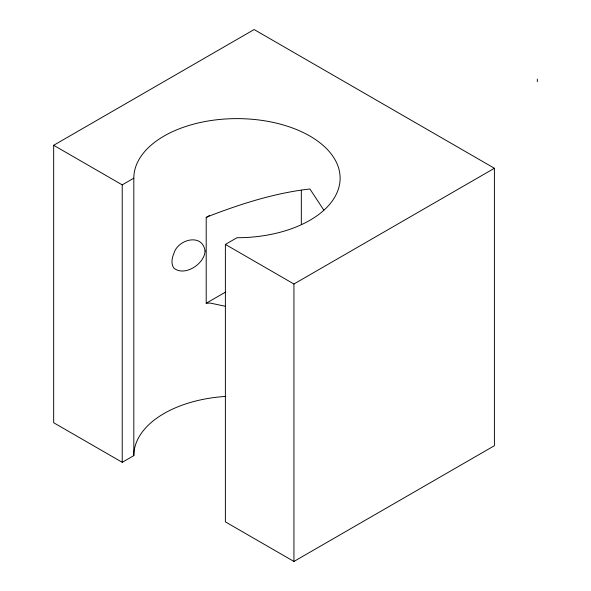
<?xml version="1.0" encoding="UTF-8"?>
<svg xmlns="http://www.w3.org/2000/svg" width="591" height="591" viewBox="0 0 591 591"><rect width="100%" height="100%" fill="white"/><g stroke="black" fill="none" stroke-linecap="round" stroke-linejoin="round"><path stroke-width="0.89" d="M53.663 145.29L254.13 29.55L494.401 168.272L494.401 445.71L293.934 561.45L225.378 521.868L225.378 244.423L236.969 237.73A103.152 59.551 0 0 0 340.12 178.179A103.152 59.551 0 0 0 236.969 118.621A103.152 59.551 0 0 0 133.817 178.179L122.226 184.872L53.663 145.29L53.663 422.728L122.226 462.31L133.817 455.624A103.152 59.551 0 0 1 225.828 396.413M225.4 306.301L210.27 303.072L206.207 303.249L206.207 217.444L209.399 215.597M206.207 303.249L225.393 292.176M225.378 244.423L293.934 284.005L494.401 168.272M206.207 217.444L210.27 215.678C242.413 203.348 275.583 192.902 309.906 188.98L323.816 210.123M537.308 79.091L537.337 81.721M301.329 190.206L301.329 224.344M293.934 284.005L293.934 561.45M133.817 178.179L133.817 455.624M122.226 184.872L122.226 462.31M205.047 250.983C204.685 263.837 184.636 276.935 173.939 268.188A18.07 11.709 -53 0 1 173.939 253.325C177.854 239.2 202.617 232.876 205.047 250.983"/></g></svg>
